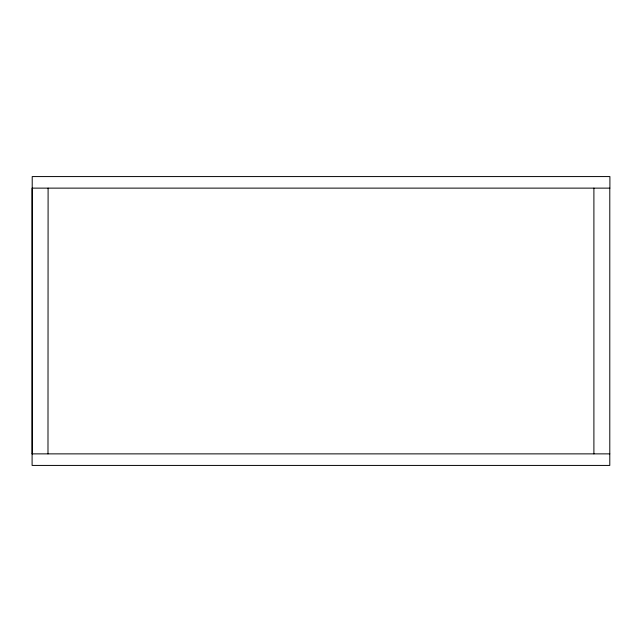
<?xml version="1.0" encoding="UTF-8"?>
<svg xmlns="http://www.w3.org/2000/svg" width="642" height="642" viewBox="0 0 642 642"><rect width="100%" height="100%" fill="white"/><g stroke="black" fill="none" stroke-linecap="round" stroke-linejoin="round"><path stroke-width="0.96" d="M32.1 453.87L609.788 453.87M609.788 188.13L609.788 465.426L32.1 465.426L32.1 188.13L609.9 188.13L609.9 176.574L32.212 176.574L32.212 453.87M593.898 188.13L593.898 453.87M48.102 188.13L47.989 453.87"/></g></svg>
